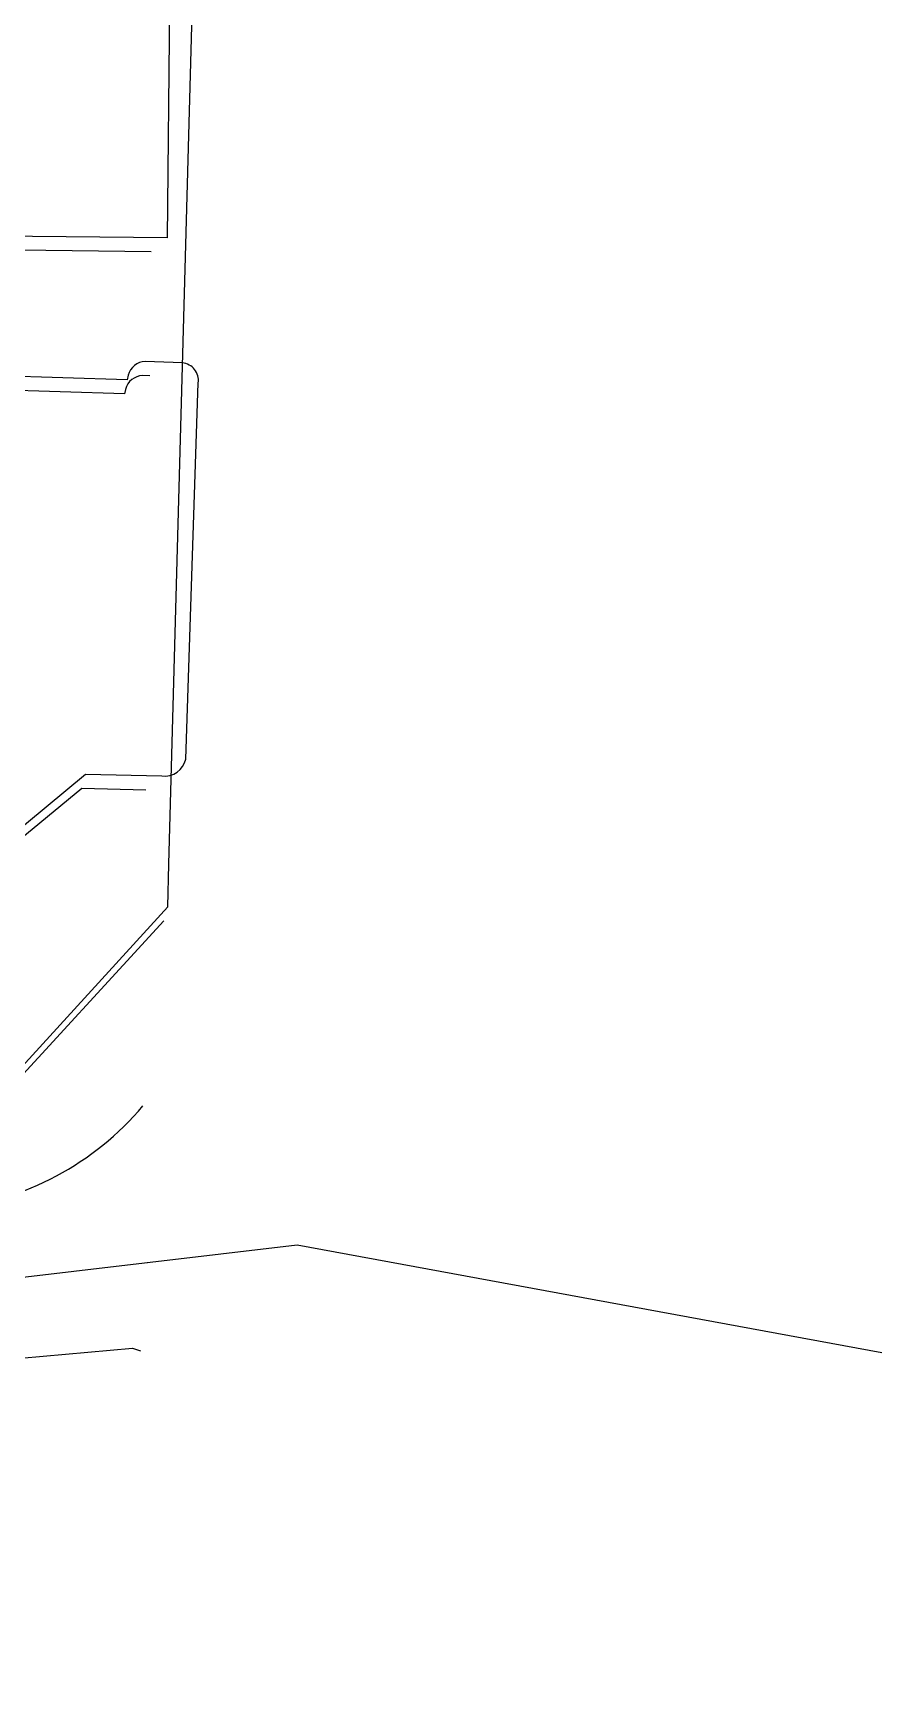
# Model space of a CAD drawing. Header units: millimetres. Extents: x 2463 to 59352, y -11079 to 11941.
# Drawn here: x 6473.3 to 6516.1, y 1627.3 to 1711.2 of the extents above; entities that cross this region are included whole.
import ezdxf

# ---------------------------------------------------------------- set-up
doc = ezdxf.new("R2010")
doc.units = ezdxf.units.MM
doc.header["$LTSCALE"] = 10
doc.linetypes.add('ACAD_ISO04W100', pattern=[30, 24, -3, 0, -3])
doc.linetypes.add('DASHDOT', pattern=[1, 0.5, -0.25, 0, -0.25])
for name, color, linetype in [('1：500地形', 8, 'Continuous'), ('RD-侧石线', 5, 'Continuous'), ('RD-红线', 7, 'Continuous')]:
    doc.layers.add(name, color=color, linetype=linetype)
doc.layers.add('RD-中线', color=7, linetype='DASHDOT', lineweight=0, true_color=0xfe0b0b)

msp = doc.modelspace()

# ---------------------------------------------------------------- linework, layer by layer
at = {"layer": '1：500地形', "color": 8, "linetype": 'Continuous', "flags": 128}
msp.add_lwpolyline([(6480.197389274401, 1712.620035090838), (6480.070059067484, 1700.901173172408), (6464.791712903565, 1701.048072781768), (6464.865464854609, 1708.718670691718), (6462.937921250503, 1708.737203810253), (6462.976846216219, 1712.785608709213), (6467.902549164983, 1712.738248619606), (6480.197389274401, 1712.620035090838)], close=True, dxfattribs=at)
at = {"layer": '1：500地形', "color": 251, "linetype": 'Continuous', "flags": 128}
for points in [[(6479.269869319776, 1700.193364536744), (6464.667995415193, 1700.371007131302), (6464.761311179, 1708.041391895973), (6462.833821133043, 1708.064841057994), (6462.883071539431, 1712.113133365643), (6467.808637657699, 1712.053210421354), (6479.381756352408, 1711.912415147648)], [(6463.689193728993, 1643.624765536637), (6478.325849675779, 1644.938822563161), (6478.740990080028, 1644.798532691208)]]:
    msp.add_lwpolyline(points, dxfattribs=at)
at = {"layer": '1：500地形', "color": 8, "linetype": 'Continuous'}
msp.add_lwpolyline([(6442.857337415191, 1668.483741115202), (6443.89452215165, 1661.074303023872), (6443.259845009046, 1660.979741272406, 0.3135027767493914), (6442.557565665893, 1660.227636409347), (6442.809324576841, 1657.934357744996, 0.347311889943579), (6443.646899150483, 1657.412945918628), (6465.829889861257, 1660.439761208259, 0.1808294988188815), (6467.290075976374, 1661.071614334714), (6466.931202471229, 1666.37925513031), (6475.967820670661, 1673.868213103042), (6479.80828587324, 1673.778340821043), (6479.80828587324, 1673.778340821043, 0.3869962023533056), (6481.016287495879, 1674.631909845286), (6481.64795123329, 1693.590954413061, 0.420518844020147), (6480.847960558925, 1694.595576193073), (6478.973468225538, 1694.674693145678), (6478.973468225538, 1694.674693145678, 0.324821858396099), (6478.118542455692, 1693.973657534812), (6478.067941440417, 1693.745005972107), (6471.566136102165, 1693.938501041737, 0.4490429472153008), (6470.521115962796, 1692.938788128906), (6470.117628747046, 1677.486495608353), (6466.013675214113, 1671.712908482068), (6442.857337415191, 1668.483741115202)], format="xyb", dxfattribs=at)
at = {"layer": '1：500地形', "color": 251, "linetype": 'Continuous'}
for points in [[(6479.210209683604, 1693.94461228082), (6478.833449111409, 1693.961477150564), (6478.833449111409, 1693.961477150564, 0.324821858396099), (6477.97673810032, 1693.262624052708), (6477.925554067102, 1693.034102684707), (6471.424263384049, 1693.244180128799, 0.4490429472153008), (6470.376696880123, 1692.247135898919), (6469.933799435881, 1676.795922726282), (6465.81513357672, 1671.032821663544), (6442.650635050059, 1667.862725268938)], [(6442.650635050059, 1667.862725268938), (6443.668918434794, 1660.450666028895), (6443.034002150556, 1660.357723475789, 0.3135027767493914), (6442.329806801137, 1659.607412298565), (6442.575715852641, 1657.313498654292, 0.347311889943579), (6443.411957838312, 1656.78995224543), (6465.602596379498, 1659.760179768205, 0.1808294988188815), (6467.064389288224, 1660.388306612969), (6466.719054196003, 1665.696845471282), (6475.774743818301, 1673.162730930728), (6479.010993847829, 1673.078738947288)]]:
    msp.add_lwpolyline(points, format="xyb", dxfattribs=at)
at = {"layer": 'RD-中线', "color": 7, "linetype": 'ACAD_ISO04W100', "lineweight": -3, "ltscale": 2, "flags": 128}
msp.add_lwpolyline([(6516.079881622371, 1644.712316496652), (6486.623252873515, 1650.13718360372), (6293.485366759445, 1627.275725871214)], dxfattribs=at)
at = {"layer": 'RD-侧石线', "color": 0, "linetype": 'ByBlock'}
msp.add_lwpolyline([(6469.137617299655, 1651.944821453077, 0.1904613884593709), (6478.858925438517, 1657.151088953373, 0.1904613884593709)], format="xyb", dxfattribs=at)
at = {"layer": 'RD-红线', "color": 251, "linetype": 'ByBlock'}
msp.add_line((6468.850083188359, 1654.428231161442), (6479.906813072537, 1666.471165853907), dxfattribs=at)
at = {"layer": 'RD-红线'}
msp.add_lwpolyline([(6095.082381622373, 1810.522110730764), (6254.611505617593, 1687.606597387121), (6307.273520920748, 1645.061656200682), (6306.953446319067, 1645.320240211096), (6326.525127276518, 1638.235452398547), (6329.652781660059, 1638.605668412876), (6466.937623961801, 1654.855880542547), (6469.08364808545, 1655.109902375732), (6480.10959496032, 1667.180990781524), (6480.168760211413, 1669.341186630429), (6482.717422331423, 1762.395964802598, 0.01922816686001521), (6482.553167865351, 1777.233690449391), (6478.674665673376, 1855.48969294306)], format="xyb", dxfattribs=at)

doc.saveas('drawing.dxf')
